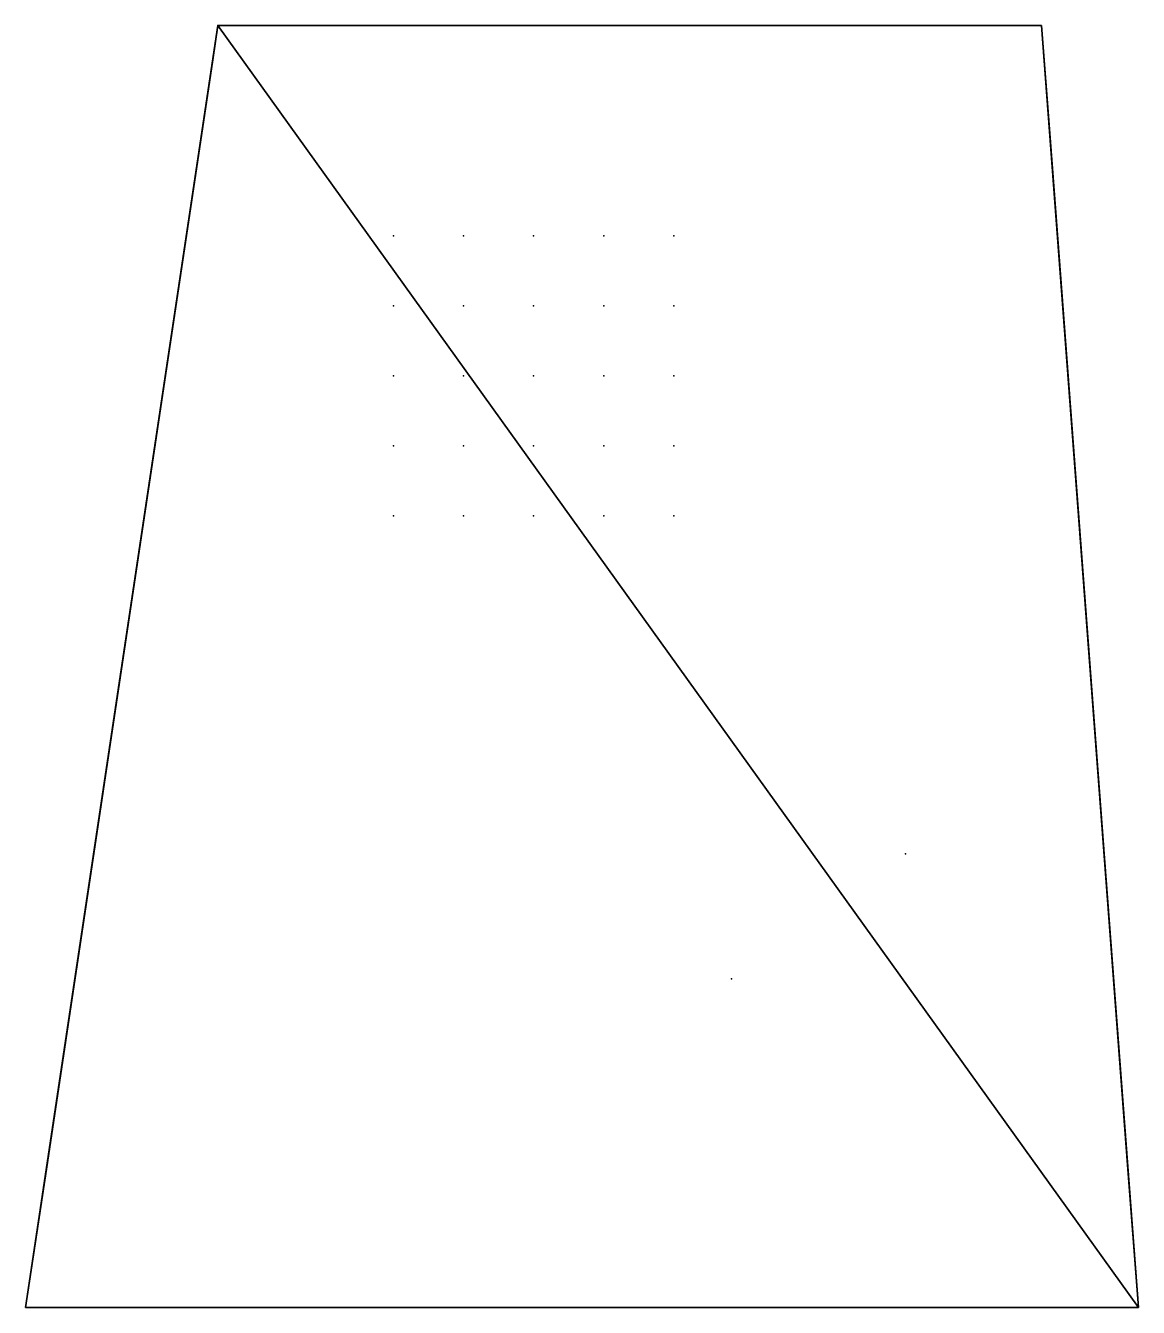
# Model space of a CAD drawing. Header units: metres. Extents: x 0 to 5.4, y 0 to 6.22.
import ezdxf

# ---------------------------------------------------------------- set-up
doc = ezdxf.new("R2010")
doc.units = ezdxf.units.M

msp = doc.modelspace()

# ---------------------------------------------------------------- linework, layer by layer
at = {"layer": 'Layer0'}
for p in [(0.9334, 6.2223), (0.9334, 6.2223, 3), (4.5603, 6.2223), (4.2703, 2.2023), (3.4253, 1.5943)]:
    msp.add_point(p, dxfattribs=at)
at = {"layer": 'Receiver_Ambi'}
msp.add_point((2.4653, 4.5223, 1.3), dxfattribs=at)
at = {"layer": 'Receiver_Array1'}
msp.add_point((3.1453, 3.8423, 1.25), dxfattribs=at)
at = {"layer": 'Receiver_Array10'}
msp.add_point((1.7853, 4.1823, 1.25), dxfattribs=at)
at = {"layer": 'Receiver_Array11'}
msp.add_point((3.1453, 4.5223, 1.25), dxfattribs=at)
at = {"layer": 'Receiver_Array12'}
msp.add_point((2.8053, 4.5223, 1.25), dxfattribs=at)
at = {"layer": 'Receiver_Array13'}
msp.add_point((2.4653, 4.5223, 1.25), dxfattribs=at)
at = {"layer": 'Receiver_Array14'}
msp.add_point((2.1253, 4.5223, 1.25), dxfattribs=at)
at = {"layer": 'Receiver_Array15'}
msp.add_point((1.7853, 4.5223, 1.25), dxfattribs=at)
at = {"layer": 'Receiver_Array16'}
msp.add_point((3.1453, 4.8623, 1.25), dxfattribs=at)
at = {"layer": 'Receiver_Array17'}
msp.add_point((2.8053, 4.8623, 1.25), dxfattribs=at)
at = {"layer": 'Receiver_Array18'}
msp.add_point((2.4653, 4.8623, 1.25), dxfattribs=at)
at = {"layer": 'Receiver_Array19'}
msp.add_point((2.1253, 4.8623, 1.25), dxfattribs=at)
at = {"layer": 'Receiver_Array2'}
msp.add_point((2.8053, 3.8423, 1.25), dxfattribs=at)
at = {"layer": 'Receiver_Array20'}
msp.add_point((1.7853, 4.8623, 1.25), dxfattribs=at)
at = {"layer": 'Receiver_Array21'}
msp.add_point((3.1453, 5.2023, 1.25), dxfattribs=at)
at = {"layer": 'Receiver_Array22'}
msp.add_point((2.8053, 5.2023, 1.25), dxfattribs=at)
at = {"layer": 'Receiver_Array23'}
msp.add_point((2.4653, 5.2023, 1.25), dxfattribs=at)
at = {"layer": 'Receiver_Array24'}
msp.add_point((2.1253, 5.2023, 1.25), dxfattribs=at)
at = {"layer": 'Receiver_Array25'}
msp.add_point((1.7853, 5.2023, 1.25), dxfattribs=at)
at = {"layer": 'Receiver_Array3'}
msp.add_point((2.4653, 3.8423, 1.25), dxfattribs=at)
at = {"layer": 'Receiver_Array4'}
msp.add_point((2.1253, 3.8423, 1.25), dxfattribs=at)
at = {"layer": 'Receiver_Array5'}
msp.add_point((1.7853, 3.8423, 1.25), dxfattribs=at)
at = {"layer": 'Receiver_Array6'}
msp.add_point((3.1453, 4.1823, 1.25), dxfattribs=at)
at = {"layer": 'Receiver_Array7'}
msp.add_point((2.8053, 4.1823, 1.25), dxfattribs=at)
at = {"layer": 'Receiver_Array8'}
msp.add_point((2.4653, 4.1823, 1.25), dxfattribs=at)
at = {"layer": 'Receiver_Array9'}
msp.add_point((2.1253, 4.1823, 1.25), dxfattribs=at)
at = {"layer": 'Source_Genelec'}
msp.add_point((4.2703, 2.2023, 1.25), dxfattribs=at)
at = {"layer": 'Source_Omni'}
msp.add_point((3.4253, 1.5943, 1.25), dxfattribs=at)

# ---------------------------------------------------------------- meshes
at = {"layer": 'Parphonic100'}
mesh = msp.add_polyface(dxfattribs=at)
corners = [(5.3477, 0.6923, 1.7042), (4.9714, 5.6782, 2.9042), (5.3477, 0.6923, 2.9042), (4.9714, 5.6782, 1.7042)]
mesh.append_faces([[corners[k] for k in face] for face in [(0, 1, 2), (1, 0, 3)]], dxfattribs={"vtx0": -1})
at = {"layer": 'Parphonic60'}
mesh = msp.add_polyface(dxfattribs=at)
corners = [(0.8425, 5.6164, 2.9217), (0.1008, 0.6717, 0.9477), (0.1008, 0.6717, 2.9217), (0.8425, 5.6164, 0.9477)]
mesh.append_faces([[corners[k] for k in face] for face in [(0, 1, 2), (1, 0, 3)]], dxfattribs={"vtx0": -1})
mesh = msp.add_polyface(dxfattribs=at)
corners = [(4.8133, 0, 3.4401), (0.4833, 0, 1.5401), (4.8133, 0, 1.5401), (0.4833, 0, 3.4401)]
mesh.append_faces([[corners[k] for k in face] for face in [(0, 1, 2), (1, 0, 3)]], dxfattribs={"vtx0": -1})
at = {"layer": 'Rigid_surface'}
mesh = msp.add_polyface(dxfattribs=at)
corners = [(0.9334, 6.2223), (5.4, 0), (0, 0), (4.9303, 6.2223)]
mesh.append_faces([[corners[k] for k in face] for face in [(0, 1, 2), (1, 0, 3)]], dxfattribs={"vtx0": -1})
mesh = msp.add_polyface(dxfattribs=at)
corners = [(0, 0, 3.7), (0.1008, 0.6717, 2.9217), (0, 0), (0.9334, 6.2223, 3.0002), (0.8425, 5.6164, 2.9217), (0.8425, 5.6164, 0.9477), (0.9084, 6.0555, 0.7098), (0.9084, 6.0555, 0.2198), (0.1073, 0.7153, 0.2198), (0.9334, 6.2223), (0.1008, 0.6717, 0.9477), (0.1073, 0.7153, 0.7098)]
mesh.append_faces([[corners[k] for k in face] for face in [(0, 1, 2), (1, 3, 4), (4, 3, 5), (6, 3, 7), (2, 8, 9), (10, 2, 1), (8, 10, 11), (9, 7, 3), (5, 11, 10), (11, 5, 6)]], dxfattribs={"vtx0": -1, "vtx1": -1})
mesh.append_faces([[corners[k] for k in face] for face in [(5, 3, 6), (8, 2, 10)]], dxfattribs={"vtx0": -1, "vtx1": -1, "vtx2": -1})
mesh.append_faces([[corners[k] for k in face] for face in [(1, 0, 3), (9, 8, 7)]], dxfattribs={"vtx0": -1, "vtx2": -1})
mesh = msp.add_polyface(dxfattribs=at)
corners = [(5.4, 0, 3.7), (0.9334, 6.2223, 3.0002), (0, 0, 3.7), (4.9303, 6.2223, 3.0002)]
mesh.append_faces([[corners[k] for k in face] for face in [(0, 1, 2), (1, 0, 3)]], dxfattribs={"vtx0": -1})
mesh = msp.add_polyface(dxfattribs=at)
corners = [(0.9334, 6.2223), (1.5694, 6.2223, 0.3067), (4.9303, 6.2223), (0.9334, 6.2223, 3.0002), (1.5694, 6.2223, 1.7767), (4.1994, 6.2223, 1.7767), (4.1994, 6.2223, 0.3067), (4.9303, 6.2223, 3.0002)]
mesh.append_faces([[corners[k] for k in face] for face in [(0, 1, 2), (1, 3, 4), (4, 3, 5), (2, 6, 7), (6, 2, 1), (7, 5, 3)]], dxfattribs={"vtx0": -1, "vtx1": -1})
mesh.append_faces([[corners[k] for k in face] for face in [(1, 0, 3), (7, 6, 5)]], dxfattribs={"vtx0": -1, "vtx2": -1})
mesh = msp.add_polyface(dxfattribs=at)
corners = [(5.4, 0), (5.3521, 0.635, 0.094), (5.4, 0, 3.7), (4.9303, 6.2223), (5.3521, 0.635, 1.294), (4.9908, 5.4214, 0.094), (4.9908, 5.4214, 1.294), (4.9714, 5.6782, 1.7042), (4.9714, 5.6782, 2.9042), (5.3477, 0.6923, 2.9042), (4.9303, 6.2223, 3.0002), (5.3477, 0.6923, 1.7042)]
mesh.append_faces([[corners[k] for k in face] for face in [(0, 1, 2), (1, 3, 5), (5, 3, 6), (7, 3, 8), (2, 9, 10), (10, 8, 3), (11, 6, 7)]], dxfattribs={"vtx0": -1, "vtx1": -1})
mesh.append_faces([[corners[k] for k in face] for face in [(6, 3, 7), (9, 2, 4)]], dxfattribs={"vtx0": -1, "vtx1": -1, "vtx2": -1})
mesh.append_faces([[corners[k] for k in face] for face in [(1, 0, 3), (2, 1, 4), (10, 9, 8), (4, 11, 9), (11, 4, 6)]], dxfattribs={"vtx0": -1, "vtx2": -1})
mesh = msp.add_polyface(dxfattribs=at)
corners = [(5.4, 0), (4.7382, 0, 0.1104), (0, 0), (5.4, 0, 3.7), (4.8133, 0, 1.5401), (4.7382, 0, 1.3104), (1.5882, 0, 1.3104), (4.8133, 0, 3.4401), (0.4833, 0, 3.4401), (0.4833, 0, 1.5401), (0, 0, 3.7), (1.5882, 0, 0.1104)]
mesh.append_faces([[corners[k] for k in face] for face in [(0, 1, 2), (1, 4, 5), (5, 4, 6), (4, 3, 7), (7, 3, 8), (2, 9, 10), (11, 2, 1), (9, 6, 4), (10, 8, 3)]], dxfattribs={"vtx0": -1, "vtx1": -1})
mesh.append_faces([[corners[k] for k in face] for face in [(1, 3, 4), (9, 2, 11)]], dxfattribs={"vtx0": -1, "vtx1": -1, "vtx2": -1})
mesh.append_faces([[corners[k] for k in face] for face in [(1, 0, 3), (9, 11, 6), (10, 9, 8)]], dxfattribs={"vtx0": -1, "vtx2": -1})
at = {"layer": 'Ultimate'}
mesh = msp.add_polyface(dxfattribs=at)
corners = [(0.9084, 6.0555, 0.7098), (0.1073, 0.7153, 0.2198), (0.1073, 0.7153, 0.7098), (0.9084, 6.0555, 0.2198)]
mesh.append_faces([[corners[k] for k in face] for face in [(0, 1, 2), (1, 0, 3)]], dxfattribs={"vtx0": -1})
mesh = msp.add_polyface(dxfattribs=at)
corners = [(5.3521, 0.635, 0.094), (4.9908, 5.4214, 1.294), (5.3521, 0.635, 1.294), (4.9908, 5.4214, 0.094)]
mesh.append_faces([[corners[k] for k in face] for face in [(0, 1, 2), (1, 0, 3)]], dxfattribs={"vtx0": -1})
mesh = msp.add_polyface(dxfattribs=at)
corners = [(4.7382, 0, 1.3104), (1.5882, 0, 0.1104), (4.7382, 0, 0.1104), (1.5882, 0, 1.3104)]
mesh.append_faces([[corners[k] for k in face] for face in [(0, 1, 2), (1, 0, 3)]], dxfattribs={"vtx0": -1})
at = {"layer": 'Vieillelaine'}
mesh = msp.add_polyface(dxfattribs=at)
corners = [(1.5694, 6.2223, 1.7767), (4.1994, 6.2223, 0.3067), (1.5694, 6.2223, 0.3067), (4.1994, 6.2223, 1.7767)]
mesh.append_faces([[corners[k] for k in face] for face in [(0, 1, 2), (1, 0, 3)]], dxfattribs={"vtx0": -1})

doc.saveas('drawing.dxf')
